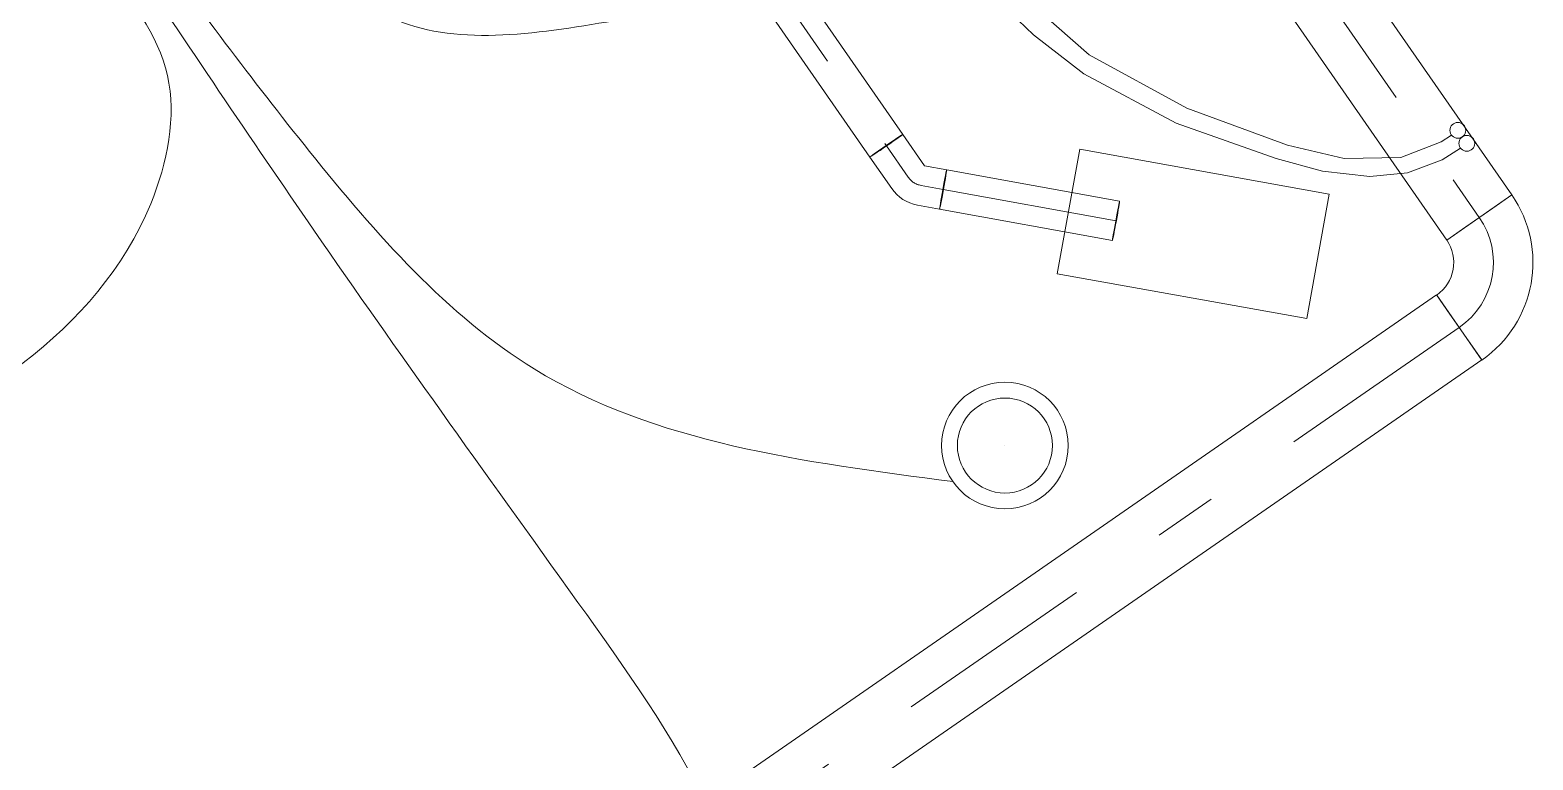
# Model space of a CAD drawing. Header units: metres. Extents: x 2747662.9 to 2747731.3, y 1250221.9 to 1250283.3.
# Drawn here: x 2747698.184 to 2747700.556, y 1250239.229 to 1250240.382 of the extents above; entities that cross this region are included whole.
import ezdxf

# ---------------------------------------------------------------- set-up
doc = ezdxf.new("R2010")
doc.units = ezdxf.units.M
doc.header["$MEASUREMENT"] = 0
doc.linetypes.add('STRICHPUNKT2-A0PKHS7900', pattern=[0.635, 0.3175, -0.15875, 0, -0.15875])
doc.linetypes.add('STRICHPUNKT2-A0PKHS8H00', pattern=[0.635, 0.3175, -0.15875, 0, -0.15875])
for name, color, linetype in [('___elektro', 7, 'Continuous'), ('___lueftung', 7, 'Continuous'), ('___sanitär', 7, 'Continuous')]:
    doc.layers.add(name, color=color, linetype=linetype)

msp = doc.modelspace()

# ---------------------------------------------------------------- linework, layer by layer
at = {"color": 30, "linetype": 'Continuous', "lineweight": 0, "true_color": 0xff8d1c}
for points, knots in [([(2747699.1142, 1250241.8618), (2747699.0245, 1250241.8207), (2747698.9347, 1250241.7797), (2747698.8437, 1250241.7414), (2747698.4211, 1250241.5634), (2747697.9724, 1250241.4447), (2747697.5535, 1250241.2646), (2747696.8794, 1250240.9747), (2747696.2825, 1250240.5256), (2747695.6856, 1250240.0766)], [0, 0, 0, 0, 1, 1, 1, 2, 2, 2, 3, 3, 3, 3]), ([(2747698.5205, 1250240.6413), (2747698.5929, 1250240.5401), (2747698.6652, 1250240.4389), (2747698.7625, 1250240.3977), (2747698.8632, 1250240.3551), (2747698.9906, 1250240.3768), (2747699.118, 1250240.3985)], [0, 0, 0, 0, 1, 1, 1, 2, 2, 2, 2]), ([(2747699.6407, 1250239.6686), (2747699.4052, 1250239.6992), (2747699.1697, 1250239.7297), (2747698.9799, 1250239.8465), (2747698.843, 1250239.9307), (2747698.7299, 1250240.0598), (2747698.6253, 1250240.1901), (2747698.534, 1250240.3038), (2747698.4491, 1250240.4185), (2747698.3643, 1250240.5331)], [0, 0, 0, 0, 1, 1, 1, 2, 2, 2, 3, 3, 3, 3]), ([(2747699.1497, 1250238.6047), (2747699.2122, 1250238.6797), (2747699.2746, 1250238.7547), (2747699.3001, 1250238.8351), (2747699.3641, 1250239.0368), (2747699.1959, 1250239.2726), (2747699.049, 1250239.4777), (2747698.8956, 1250239.6919), (2747698.7654, 1250239.8726), (2747698.6323, 1250240.0655), (2747698.5331, 1250240.2092), (2747698.4322, 1250240.3598), (2747698.3314, 1250240.5104)], [0, 0, 0, 0, 1, 1, 1, 2, 2, 2, 3, 3, 3, 4, 4, 4, 4]), ([(2747698.2986, 1250240.4876), (2747698.3425, 1250240.4313), (2747698.3865, 1250240.375), (2747698.4011, 1250240.3101), (2747698.4157, 1250240.2454), (2747698.4011, 1250240.172), (2747698.3747, 1250240.1074), (2747698.2906, 1250239.9017), (2747698.0863, 1250239.7849), (2747697.8837, 1250239.6798), (2747697.3555, 1250239.4061), (2747696.8382, 1250239.2123), (2747696.3209, 1250239.0185)], [0, 0, 0, 0, 1, 1, 1, 2, 2, 2, 3, 3, 3, 4, 4, 4, 4])]:
    msp.add_open_spline(points, degree=3, knots=knots, dxfattribs=at)
at = {"layer": '___elektro', "color": 30, "linetype": 'Continuous', "lineweight": 0, "true_color": 0xff8d1c}
for p, q in [((2747699.666, 1250239.8077), (2747699.666, 1250239.8078)), ((2747699.8051, 1250239.7825), (2747699.8052, 1250239.7825)), ((2747699.7229, 1250239.7255), (2747699.723, 1250239.7256)), ((2747699.6407, 1250239.6686), (2747699.6408, 1250239.6686)), ((2747699.6407, 1250239.6686), (2747699.6408, 1250239.6686)), ((2747699.7799, 1250239.6433), (2747699.7799, 1250239.6434))]:
    msp.add_line(p, q, dxfattribs=at)
for radius in [0.1, 0.075]:
    msp.add_circle((2747699.7229, 1250239.7255), radius, dxfattribs=at)
at = {"layer": '___lueftung', "color": 152, "linetype": 'Continuous', "lineweight": 0, "true_color": 0x0365dd}
for p, q in [((2747700.5229, 1250240.1213), (2747700.2108, 1250240.572)), ((2747700.108, 1250240.5008), (2747700.4202, 1250240.0501)), ((2747700.4202, 1250240.0501), (2747700.5229, 1250240.1213)), ((2747700.4928, 1250240.1005), (2747700.5229, 1250240.1213)), ((2747700.4503, 1250240.071), (2747700.4928, 1250240.1005)), ((2747700.4202, 1250240.0501), (2747700.4503, 1250240.071)), ((2747700.4043, 1250239.9633), (2747698.0609, 1250238.3401)), ((2747700.4043, 1250239.9633), (2747700.4251, 1250239.9332)), ((2747700.4044, 1250239.9632), (2747700.4756, 1250239.8604)), ((2747700.4251, 1250239.9332), (2747700.4546, 1250239.8907)), ((2747700.4546, 1250239.8907), (2747700.4755, 1250239.8606)), ((2747698.132, 1250238.2373), (2747700.4755, 1250239.8606))]:
    msp.add_line(p, q, dxfattribs=at)
at = {"layer": '___lueftung', "color": 152, "linetype": 'STRICHPUNKT2-A0PKHS8H00', "lineweight": 0, "true_color": 0x0365dd}
for p, q in [((2747700.1594, 1250240.5364), (2747700.4716, 1250240.0857)), ((2747700.4399, 1250239.912), (2747698.0965, 1250238.2887))]:
    msp.add_line(p, q, dxfattribs=at)
at = {"layer": '___lueftung', "color": 152, "linetype": 'Continuous', "lineweight": 0, "true_color": 0x0365dd}
for radius in [0.1875, 0.0625]:
    msp.add_arc((2747700.3688, 1250240.0146), radius, 304.7099, 34.7099, dxfattribs=at)
at = {"layer": '___lueftung', "color": 152, "linetype": 'STRICHPUNKT2-A0PKHS8H00', "lineweight": 0, "true_color": 0x0365dd}
msp.add_arc((2747700.3688, 1250240.0146), 0.125, 304.7099, 34.7099, dxfattribs=at)
at = {"layer": '___sanitär', "color": 106, "linetype": 'STRICHPUNKT2-A0PKHS7900', "lineweight": 0, "true_color": 0x008a1e}
for p, q in [((2747698.8436, 1250241.1979), (2747699.5358, 1250240.199)), ((2747699.5358, 1250240.199), (2747699.5702, 1250240.1493)), ((2747699.5905, 1250240.1363), (2747699.6254, 1250240.1299)), ((2747699.6254, 1250240.1299), (2747699.8983, 1250240.0804))]:
    msp.add_line(p, q, dxfattribs=at)
at = {"layer": '___sanitär', "color": 106, "linetype": 'Continuous', "lineweight": 0, "true_color": 0x008a1e}
for p, q in [((2747698.8695, 1250241.2158), (2747699.5617, 1250240.217)), ((2747698.8177, 1250241.1799), (2747699.5099, 1250240.1811)), ((2747699.5617, 1250240.217), (2747699.5961, 1250240.1673)), ((2747699.5099, 1250240.1811), (2747699.5443, 1250240.1314)), ((2747699.841, 1250240.1936), (2747699.8055, 1250239.9968)), ((2747699.841, 1250240.1936), (2747699.8055, 1250239.9968)), ((2747700.2346, 1250240.1227), (2747699.841, 1250240.1936)), ((2747699.841, 1250240.1936), (2747699.841, 1250240.1936)), ((2747699.841, 1250240.1936), (2747700.2346, 1250240.1227)), ((2747699.5961, 1250240.1673), (2747699.631, 1250240.1609)), ((2747699.631, 1250240.1609), (2747699.9039, 1250240.1114)), ((2747699.5849, 1250240.1053), (2747699.6198, 1250240.0989)), ((2747700.2346, 1250240.1227), (2747700.1992, 1250239.9259)), ((2747700.2346, 1250240.1227), (2747700.1992, 1250239.9259)), ((2747700.2346, 1250240.1227), (2747700.2347, 1250240.1227)), ((2747699.6197, 1250240.0989), (2747699.8926, 1250240.0494)), ((2747700.1992, 1250239.9259), (2747699.8055, 1250239.9968)), ((2747699.8055, 1250239.9968), (2747699.8056, 1250239.9968)), ((2747699.8055, 1250239.9968), (2747700.1992, 1250239.9259)), ((2747700.1992, 1250239.9259), (2747700.1992, 1250239.9259))]:
    msp.add_line(p, q, dxfattribs=at)
at = {"layer": '___sanitär', "color": 106, "linetype": 'Continuous', "lineweight": 0, "true_color": 0x008a1e, "flags": 128}
for points in [[(2747700.4277, 1250240.2159), (2747700.4113, 1250240.2053), (2747700.3478, 1250240.1803), (2747700.2584, 1250240.1789), (2747700.1691, 1250240.2), (2747700.0101, 1250240.2583), (2747699.8557, 1250240.3426), (2747699.7783, 1250240.4104), (2747699.7085, 1250240.4871), (2747699.6078, 1250240.6094), (2747699.5156, 1250240.7373), (2747699.3631, 1250240.9798), (2747699.2136, 1250241.1913), (2747699.1464, 1250241.3145), (2747699.1186, 1250241.3806), (2747699.1069, 1250241.4497), (2747699.1191, 1250241.5117), (2747699.151, 1250241.5667), (2747699.2275, 1250241.6298), (2747699.2868, 1250241.6697)], [(2747700.4421, 1250240.1951), (2747700.4133, 1250240.1767), (2747700.3581, 1250240.1563), (2747700.299, 1250240.1502), (2747700.2242, 1250240.159), (2747700.1511, 1250240.1786), (2747699.9934, 1250240.2347), (2747699.8474, 1250240.3128), (2747699.7682, 1250240.3743), (2747699.6956, 1250240.444), (2747699.5908, 1250240.5645), (2747699.4539, 1250240.7575), (2747699.3581, 1250240.9045), (2747699.3032, 1250240.9989), (2747699.2852, 1250241.0482), (2747699.2793, 1250241.0987), (2747699.3005, 1250241.1794), (2747699.3502, 1250241.2497), (2747699.4494, 1250241.3248), (2747699.5, 1250241.3599)]]:
    msp.add_lwpolyline(points, dxfattribs=at)
at = {"layer": '___sanitär', "color": 106, "linetype": 'Continuous', "lineweight": 0, "true_color": 0x008a1e}
for centre in [(2747700.4377, 1250240.2233), (2747700.4519, 1250240.2028)]:
    msp.add_circle(centre, 0.0125, dxfattribs=at)
msp.add_arc((2747699.5961, 1250240.1673), 0.063, 214.722, 259.7072, dxfattribs=at)
at = {"layer": '___sanitär', "color": 106, "linetype": 'STRICHPUNKT2-A0PKHS7900', "lineweight": 0, "true_color": 0x008a1e}
msp.add_arc((2747699.5961, 1250240.1673), 0.0315, 214.722, 259.7072, dxfattribs=at)
at = {"layer": '___sanitär', "color": 106, "linetype": 'Continuous', "lineweight": 0, "true_color": 0x008a1e}
for centre, major_axis in [((2747699.5358, 1250240.199), (0.0259, 0.0179)), ((2747699.5358, 1250240.199), (0.0259, 0.0179)), ((2747699.6254, 1250240.1299), (0.0056, 0.031)), ((2747699.6254, 1250240.1299), (0.0056, 0.031)), ((2747699.8983, 1250240.0804), (0.0056, 0.031))]:
    msp.add_ellipse(centre, major_axis=major_axis, ratio=0.014998, dxfattribs=at)

doc.saveas('drawing.dxf')
